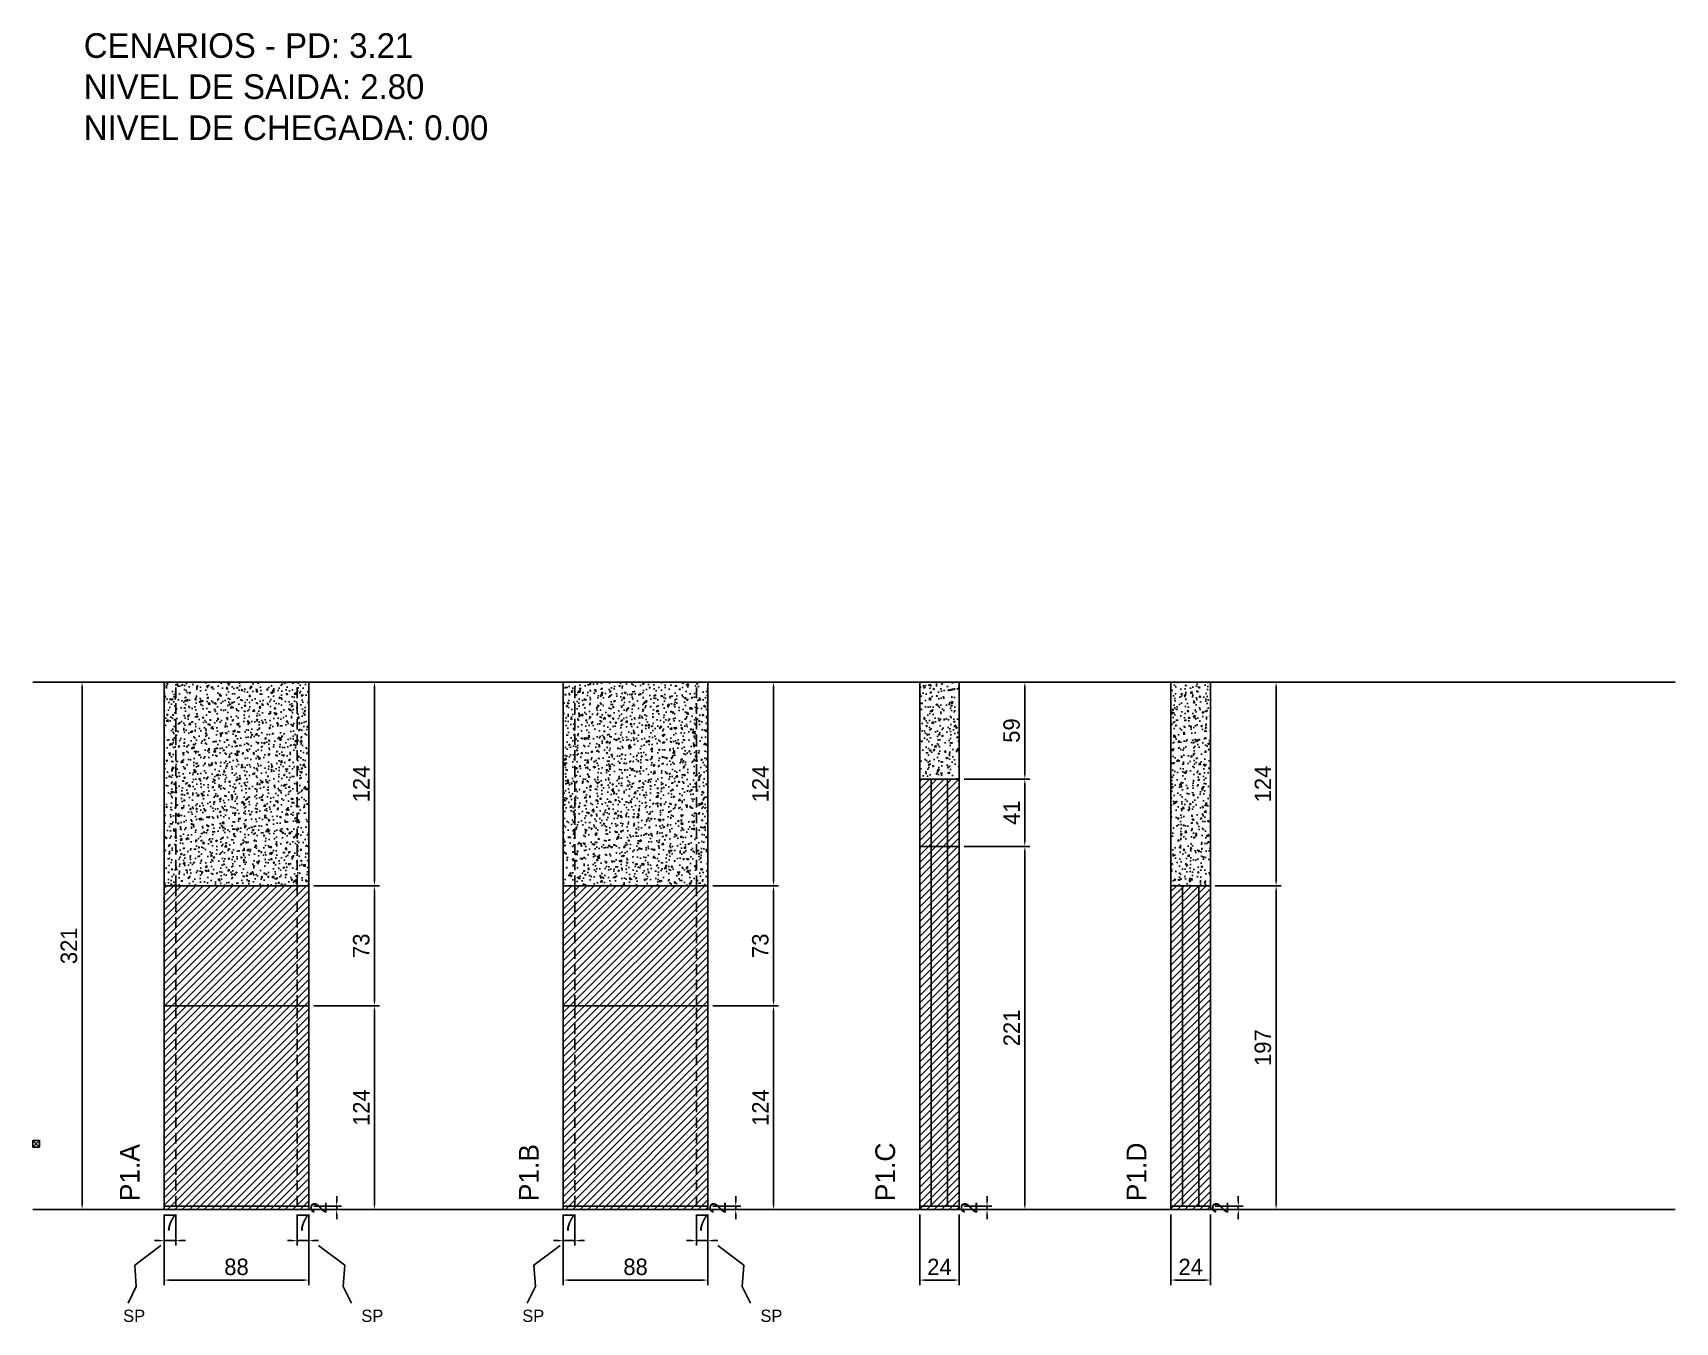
# Model space of a CAD drawing. Header units: centimetres. Extents: x 0 to 1000, y -490 to 295.
import ezdxf

# ---------------------------------------------------------------- set-up
doc = ezdxf.new("R2010")
doc.units = ezdxf.units.CM
doc.linetypes.add('DASHED', pattern=[2, -2])
doc.linetypes.add('HIDDEN', pattern=[9.525, 6.35, -3.175])
for name, color, linetype in [('COTA', 241, 'Continuous'), ('Hachura', 251, 'Continuous'), ('NOMENCLATURA', 7, 'Continuous'), ('Nível', 160, 'Continuous'), ('Painéis', 200, 'Continuous'), ('SARR_2.2x7', 40, 'Continuous'), ('Sarrafo de Pressão', 42, 'HIDDEN'), ('texto', 7, 'Continuous')]:
    doc.layers.add(name, color=color, linetype=linetype)
doc.dimstyles.new('PAINEL', dxfattribs={"dimtxt": 10, "dimasz": 3, "dimexe": 3, "dimexo": 3, "dimgap": 3, "dimtad": 1, "dimcen": 2.5, "dimclrd": 4, "dimclre": 4, "dimclrt": 240, "dimazin": 3, "dimtfac": 1, "dimtmove": 0, "dimatfit": 3})

# ---------------------------------------------------------------- blocks, each defined once
blk = doc.blocks.new('MULDURA')
at = {"layer": 'Paineis'}
for p, q in [((0, 0), (4, 4)), ((4, 0), (0, 4))]:
    blk.add_line(p, q, dxfattribs=at)
blk.add_lwpolyline([(0, 0), (4, 0), (4, 4), (0, 4)], close=True, dxfattribs=at)

msp = doc.modelspace()

# ---------------------------------------------------------------- hatches: boundary and pattern name
at = {"layer": 'COTA'}
h = msp.add_hatch(dxfattribs=at)
h.set_pattern_fill('AR-CONC', color=256, scale=0.05)
h.paths.add_polyline_path([(80, -224), (168, -224), (168, -100), (80, -100)])
h = msp.add_hatch(dxfattribs=at)
h.set_pattern_fill('AR-CONC', color=256, scale=0.05)
h.paths.add_polyline_path([(323, -224), (411, -224), (411, -100), (323, -100)])
h = msp.add_hatch(dxfattribs=at)
h.set_pattern_fill('AR-CONC', color=256, scale=0.05)
h.paths.add_polyline_path([(540, -159), (564, -159), (564, -100), (540, -100)])
h = msp.add_hatch(dxfattribs=at)
h.set_pattern_fill('AR-CONC', color=256, scale=0.05)
h.paths.add_polyline_path([(693, -224), (717, -224), (717, -100), (693, -100)])
at = {"layer": 'Hachura'}
h = msp.add_hatch(dxfattribs=at)
h.set_pattern_fill('ANSI31')
h.paths.add_polyline_path([(540, -421), (564, -421), (564, -159), (540, -159)])
h = msp.add_hatch(dxfattribs=at)
h.set_pattern_fill('ANSI31')
h.paths.add_polyline_path([(80, -421), (168, -421), (168, -224), (80, -224)])
h = msp.add_hatch(dxfattribs=at)
h.set_pattern_fill('ANSI31')
h.paths.add_polyline_path([(323, -421), (411, -421), (411, -224), (323, -224)])
h = msp.add_hatch(dxfattribs=at)
h.set_pattern_fill('ANSI31')
h.paths.add_polyline_path([(693, -421), (717, -421), (717, -224), (693, -224)])

# ---------------------------------------------------------------- linework, layer by layer
at = {"layer": 'COTA'}
for p, q in [((80, -224), (80, -100)), ((80, -100), (168, -100)), ((168, -224), (168, -100)), ((323, -224), (323, -100)), ((323, -100), (411, -100)), ((411, -224), (411, -100)), ((540, -159), (540, -100)), ((540, -100), (564, -100)), ((564, -159), (564, -100)), ((693, -224), (693, -100)), ((693, -100), (717, -100)), ((717, -224), (717, -100))]:
    msp.add_line(p, q, dxfattribs=at)
at = {"layer": 'COTA', "color": 4}
for points in [[(78, -443), (62, -455), (63, -468), (58, -478)], [(174, -443), (190, -455), (189, -468), (194, -478)], [(321, -443), (305, -455), (306, -468), (301, -478)], [(417, -443), (433, -455), (432, -468), (437, -478)]]:
    msp.add_lwpolyline(points, dxfattribs=at)
at = {"layer": 'Nível', "linetype": 'DASHED'}
for points in [[(0, -100), (1000, -100)], [(0, -421), (1000, -421)]]:
    msp.add_lwpolyline(points, dxfattribs=at)
at = {"layer": 'Painéis'}
for p, q in [((540, -159), (564, -159)), ((540, -421), (540, -159)), ((564, -421), (564, -159)), ((540, -200), (564, -200)), ((80, -224), (168, -224)), ((80, -421), (80, -224)), ((168, -421), (168, -224)), ((323, -224), (411, -224)), ((323, -421), (323, -224)), ((411, -421), (411, -224)), ((693, -224), (717, -224)), ((693, -421), (693, -224)), ((717, -421), (717, -224)), ((80, -297), (168, -297)), ((323, -297), (411, -297)), ((80, -419), (168, -419)), ((323, -419), (411, -419)), ((540, -419), (564, -419)), ((693, -419), (717, -419))]:
    msp.add_line(p, q, dxfattribs=at)
at = {"layer": 'SARR_2.2x7'}
for points in [[(547, -200), (547, -159)], [(557, -200), (557, -159)], [(547, -419), (547, -200)], [(557, -419), (557, -200)], [(700, -419), (700, -224)], [(710, -419), (710, -224)]]:
    msp.add_lwpolyline(points, dxfattribs=at)
at = {"layer": 'Sarrafo de Pressão', "linetype": 'HIDDEN'}
for points in [[(87, -224), (87, -100)], [(161, -224), (161, -100)], [(330, -224), (330, -100)], [(404, -224), (404, -100)], [(87, -297), (87, -224)], [(161, -297), (161, -224)], [(330, -297), (330, -224)], [(404, -297), (404, -224)], [(87, -419), (87, -297)], [(161, -419), (161, -297)], [(330, -419), (330, -297)], [(404, -419), (404, -297)]]:
    msp.add_lwpolyline(points, dxfattribs=at)

# ---------------------------------------------------------------- block references
at = {"layer": 'COTA'}
msp.add_blockref('MULDURA', (0, -383), dxfattribs=at)

# ---------------------------------------------------------------- texts
at = {"layer": 'NOMENCLATURA'}
for s, p in [('CENARIOS - PD: 3.21', (31, 280)), ('NIVEL DE SAIDA: 2.80', (31, 255)), ('NIVEL DE CHEGADA: 0.00', (31, 230))]:
    msp.add_text(s, height=15, dxfattribs=at).set_placement(p)
for s, p in [('P1.A', (65, -416)), ('P1.B', (308, -416)), ('P1.C', (525, -416)), ('P1.D', (678, -416))]:
    msp.add_text(s, height=12, rotation=90, dxfattribs=at).set_placement(p)
at = {"layer": 'texto', "color": 4, "char_height": 7.5, "attachment_point": 1}
for insert in [(55, -482), (200, -482), (298, -482), (443, -482)]:
    msp.add_mtext('SP', dxfattribs=dict(at, insert=insert))

# ---------------------------------------------------------------- dimensions: what is measured, and where the dimension line sits
at = {"layer": 'COTA'}
msp.add_linear_dim(base=(30, -421), p1=(50, -421), p2=(50, -100), angle=90, dimstyle='PAINEL', dxfattribs=at).render()
at = {"layer": 'COTA', "color": 4}
for base, p1, p2 in [((208, -224), (168, -224), (168, -100)), ((451, -224), (411, -224), (411, -100)), ((604, -159), (564, -159), (564, -100)), ((757, -224), (717, -224), (717, -100)), ((604, -200), (564, -200), (564, -159)), ((604, -421), (564, -421), (564, -200)), ((208, -297), (168, -297), (168, -224)), ((451, -297), (411, -297), (411, -224)), ((757, -421), (717, -421), (717, -224)), ((208, -421), (168, -421), (168, -297)), ((451, -421), (411, -421), (411, -297)), ((185, -421), (168, -421), (168, -419)), ((428, -421), (411, -421), (411, -419)), ((581, -421), (564, -421), (564, -419)), ((734, -421), (717, -421), (717, -419))]:
    msp.add_linear_dim(base=base, p1=p1, p2=p2, angle=90, dimstyle='PAINEL', dxfattribs=at).render()
for base, p1, p2 in [((80, -440), (80, -421), (87, -421)), ((80, -464), (80, -421), (168, -421)), ((161, -440), (161, -421), (168, -421)), ((323, -440), (323, -421), (330, -421)), ((323, -464), (323, -421), (411, -421)), ((404, -440), (404, -421), (411, -421)), ((540, -464), (540, -421), (564, -421)), ((693, -464), (693, -421), (717, -421))]:
    msp.add_linear_dim(base=base, p1=p1, p2=p2, dimstyle='PAINEL', dxfattribs=at).render()

doc.saveas('drawing.dxf')
